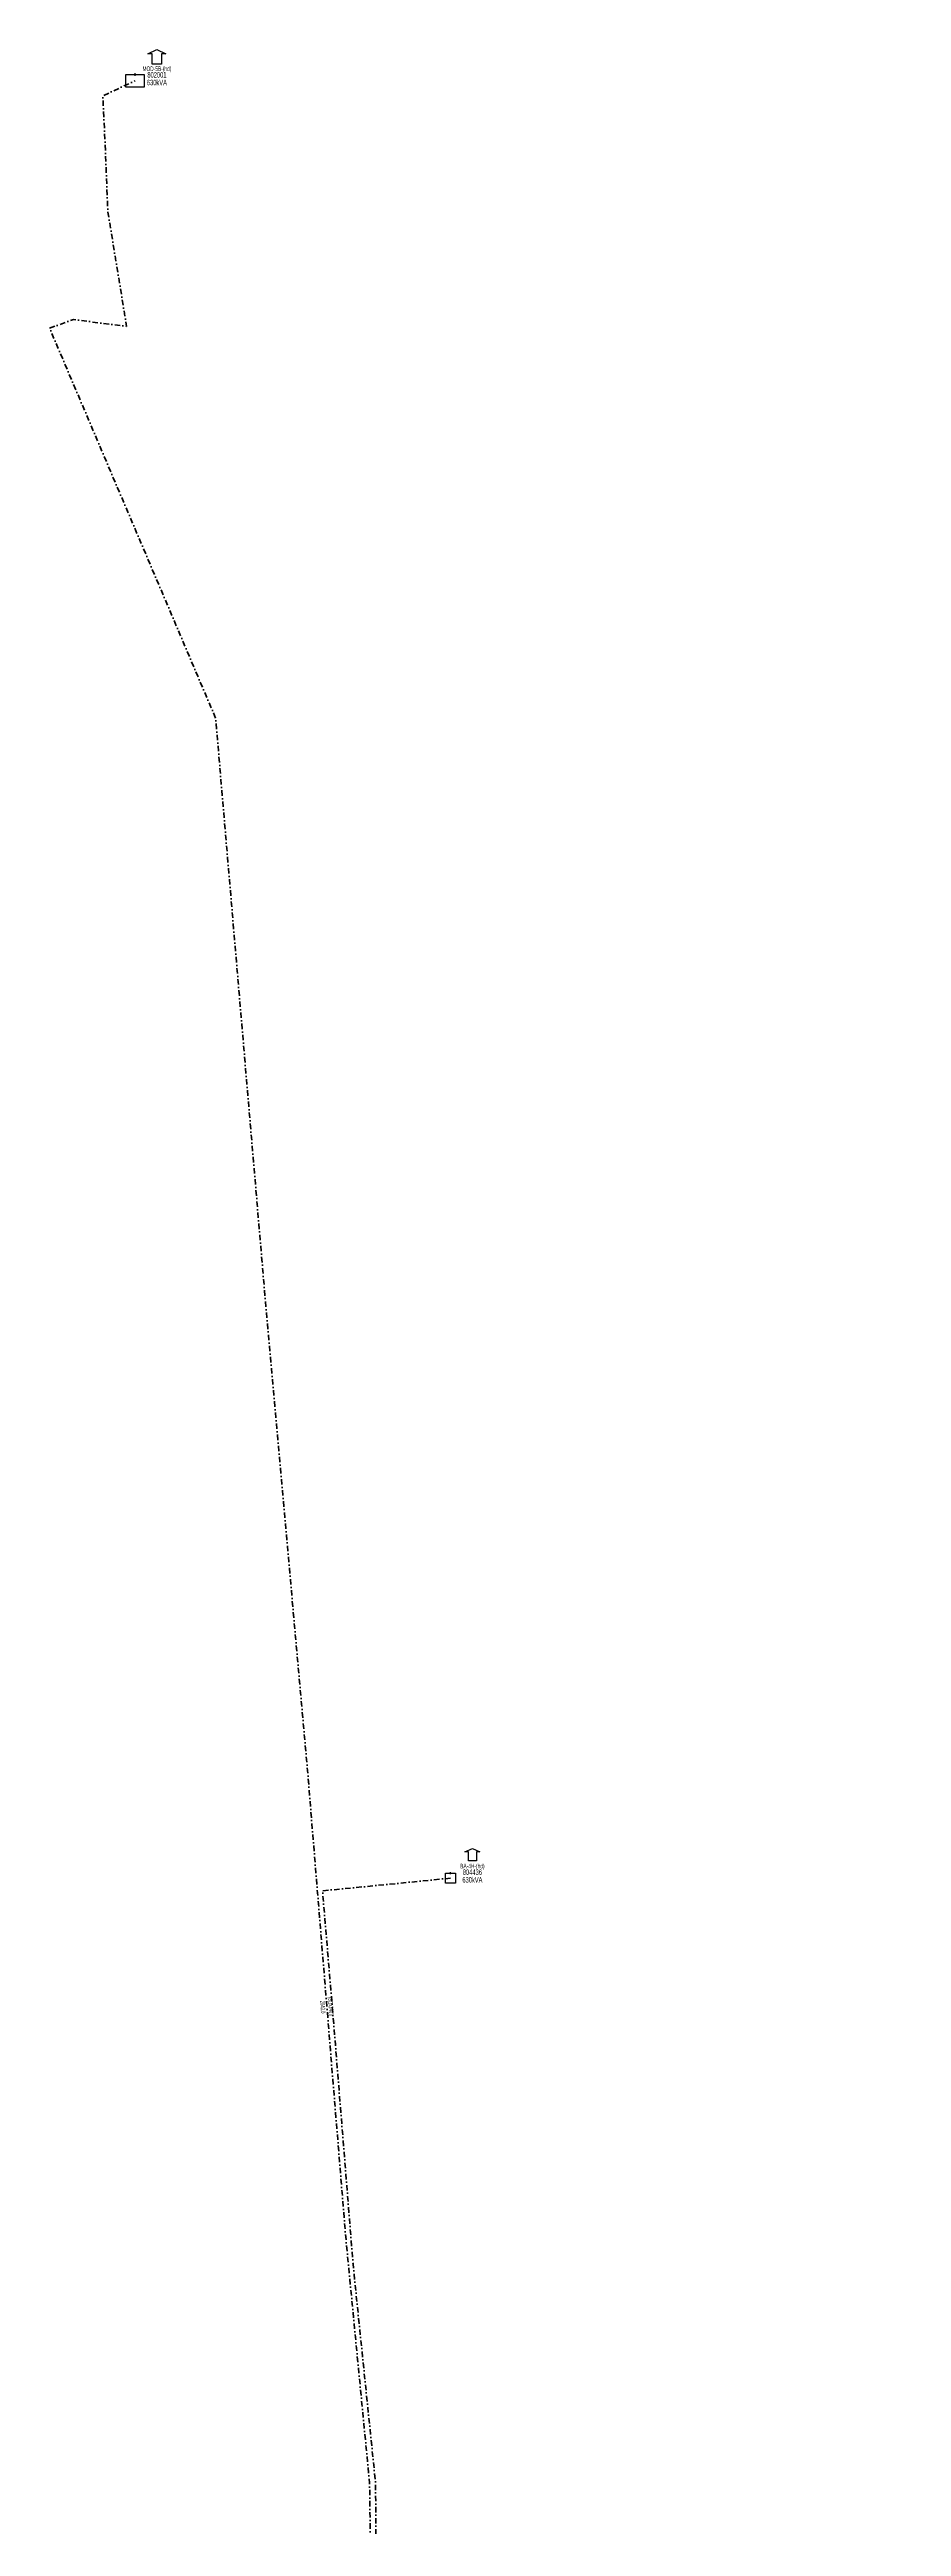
# Model space of a CAD drawing. Header units: millimetres. Extents: x 545975 to 551900, y 4179485 to 4182365.
# Drawn here: x 548182 to 548572, y 4181232 to 4182365 of the extents above; entities that cross this region are included whole.
import ezdxf
from ezdxf.enums import TextEntityAlignment as Align

# ---------------------------------------------------------------- set-up
doc = ezdxf.new("R2010")
doc.units = ezdxf.units.MM
doc.linetypes.add('DASHDOT', pattern=[5, 2.5, -1.25, 0, -1.25])
doc.layers.add('HAT_OG_YERALTI_MEVCUT', color=48, linetype='DASHDOT', lineweight=70)
doc.layers.add('TRAFO_MEVCUT', color=5, linetype='Continuous', lineweight=30)
doc.styles.get("Standard").update_dxf_attribs({"font": 'Arial'})

# ---------------------------------------------------------------- blocks, each defined once
blk = doc.blocks.new('MEV_BINA_KARE')
at = {"layer": 'TRAFO_MEVCUT', "linetype": 'Continuous'}
for p, q in [((-2.25, -2.25), (-2.25, 2.25)), ((-2.25, 2.25), (2.25, 2.25)), ((0, 1.8), (0, 2.7)), ((2.25, 2.25), (2.25, -2.25)), ((2.25, -2.25), (-2.25, -2.25))]:
    blk.add_line(p, q, dxfattribs=at)
blk = doc.blocks.new('MEV_MOD')
at = {"layer": 'TRAFO_MEVCUT', "linetype": 'Continuous'}
for p, q in [((-3.4, 2), (0, 3.6)), ((-1.8, 2), (-3.4, 2)), ((-1.8, -2), (-1.8, 2)), ((0, 3.6), (3.4, 2)), ((3.4, 2), (1.8, 2)), ((1.8, 2), (1.8, -2)), ((1.8, -2), (-1.8, -2))]:
    blk.add_line(p, q, dxfattribs=at)
blk = doc.blocks.new('MEV_BA')
at = {"layer": 'TRAFO_MEVCUT', "linetype": 'Continuous'}
for p, q in [((-3.4, 2), (0, 3.6)), ((-1.8, 2), (-3.4, 2)), ((-1.8, -2), (-1.8, 2)), ((0, 3.6), (3.4, 2)), ((3.4, 2), (1.8, 2)), ((1.8, 2), (1.8, -2)), ((1.8, -2), (-1.8, -2))]:
    blk.add_line(p, q, dxfattribs=at)

msp = doc.modelspace()

# ---------------------------------------------------------------- linework, layer by layer
at = {"layer": 'HAT_OG_YERALTI_MEVCUT', "flags": 128}
for points in [[(548566.058161, 4180443.284016), (548548.36436, 4180457.628608), (548521.922554, 4180487.749452), (548495.480748, 4180517.870296), (548479.745381, 4180553.310896), (548477.279312, 4180583.177724), (548458.31819, 4180782.025411), (548433.275211, 4180868.110654), (548339.790924, 4181000.14751), (548327.453228, 4181025.601403), (548329.198551, 4181195.080774), (548328.415957, 4181252.210071), (548317.510648, 4181364.755845), (548300.293599, 4181575.273394), (548280.757147, 4181793.414132), (548258.066881, 4182059.360082), (548182.155349, 4182237.791314), (548193.111652, 4182241.704279), (548217.372039, 4182238.573907), (548208.8215, 4182290.836158), (548207.256314, 4182328.400628), (548206.47372, 4182344.05249), (548221.22, 4182350.894)], [(548365.419583, 4181528.79861), (548306.915685, 4181523.010089), (548312.822563, 4181452.549479), (548320.841367, 4181352.393186), (548331.174301, 4181252.045221), (548331.39424, 4181187.552682), (548330.824461, 4181024.874782), (548338.156708, 4181008.50237), (548361.725974, 4180970.740989), (548437.391441, 4180867.132214), (548461.746339, 4180781.557846), (548474.225179, 4180646.479566), (548481.989142, 4180553.293538), (548496.744829, 4180517.735431), (548549.473621, 4180458.491468), (548571.507301, 4180440.43574)]]:
    msp.add_lwpolyline(points, dxfattribs=at)

# ---------------------------------------------------------------- block references
at = {"layer": 'TRAFO_MEVCUT'}
for name, p, xscale, yscale in [('MEV_MOD', (548231.22, 4182360.894), 1.199999999999999, 1.199999999999999), ('MEV_BINA_KARE', (548221.22, 4182350.894), 1.85, 1.3)]:
    msp.add_blockref(name, p, dxfattribs=dict(at, xscale=xscale, yscale=yscale))
for name, p in [('MEV_BA', (548375.419583, 4181538.79861)), ('MEV_BINA_KARE', (548365.419583, 4181528.79861))]:
    msp.add_blockref(name, p, dxfattribs=at)

# ---------------------------------------------------------------- texts
at = {"layer": 'HAT_OG_YERALTI_MEVCUT', "lineweight": 30, "width": 0.53}
msp.add_text('2040.0', height=2.05, rotation=274.675494, dxfattribs=at).set_placement((548308.054952, 4181469.945334), align=Align.TOP_CENTER)
msp.add_text('(3(1x240))', height=2.05, rotation=274.675494, dxfattribs=at).set_placement((548309.749295, 4181470.083905), align=Align.CENTER)
at = {"layer": 'TRAFO_MEVCUT', "width": 0.6}
for s, height, p in [('MOD-5B-(hd)', 2.1, (548231.22, 4182355.394)), ('630kVA', 2.5, (548231.22, 4182348.894)), ('802001', 2.5, (548231.22, 4182352.394)), ('BA-4H-(hd)', 2.1, (548375.419583, 4181533.29861)), ('804436', 2.5, (548375.419583, 4181530.29861)), ('630kVA', 2.5, (548375.419583, 4181526.79861))]:
    msp.add_text(s, height=height, dxfattribs=at).set_placement(p, align=Align.CENTER)

doc.saveas('drawing.dxf')
